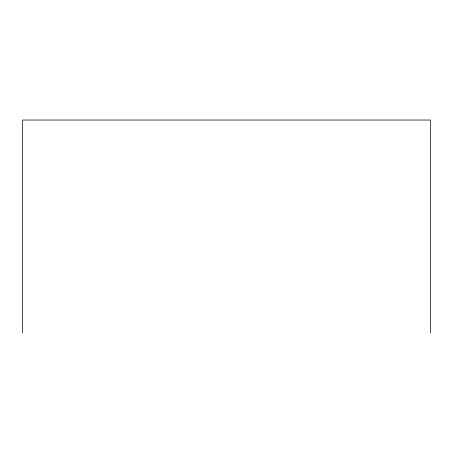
<?xml version="1.0" encoding="UTF-8"?>
<svg xmlns="http://www.w3.org/2000/svg" width="453" height="453" viewBox="0 0 453 453"><rect width="100%" height="100%" fill="white"/><g stroke="black" fill="none" stroke-linecap="round" stroke-linejoin="round"><path stroke-width="0.68" d="M430.35 332.961L430.35 120.039L22.65 120.039L22.65 332.961"/></g></svg>
